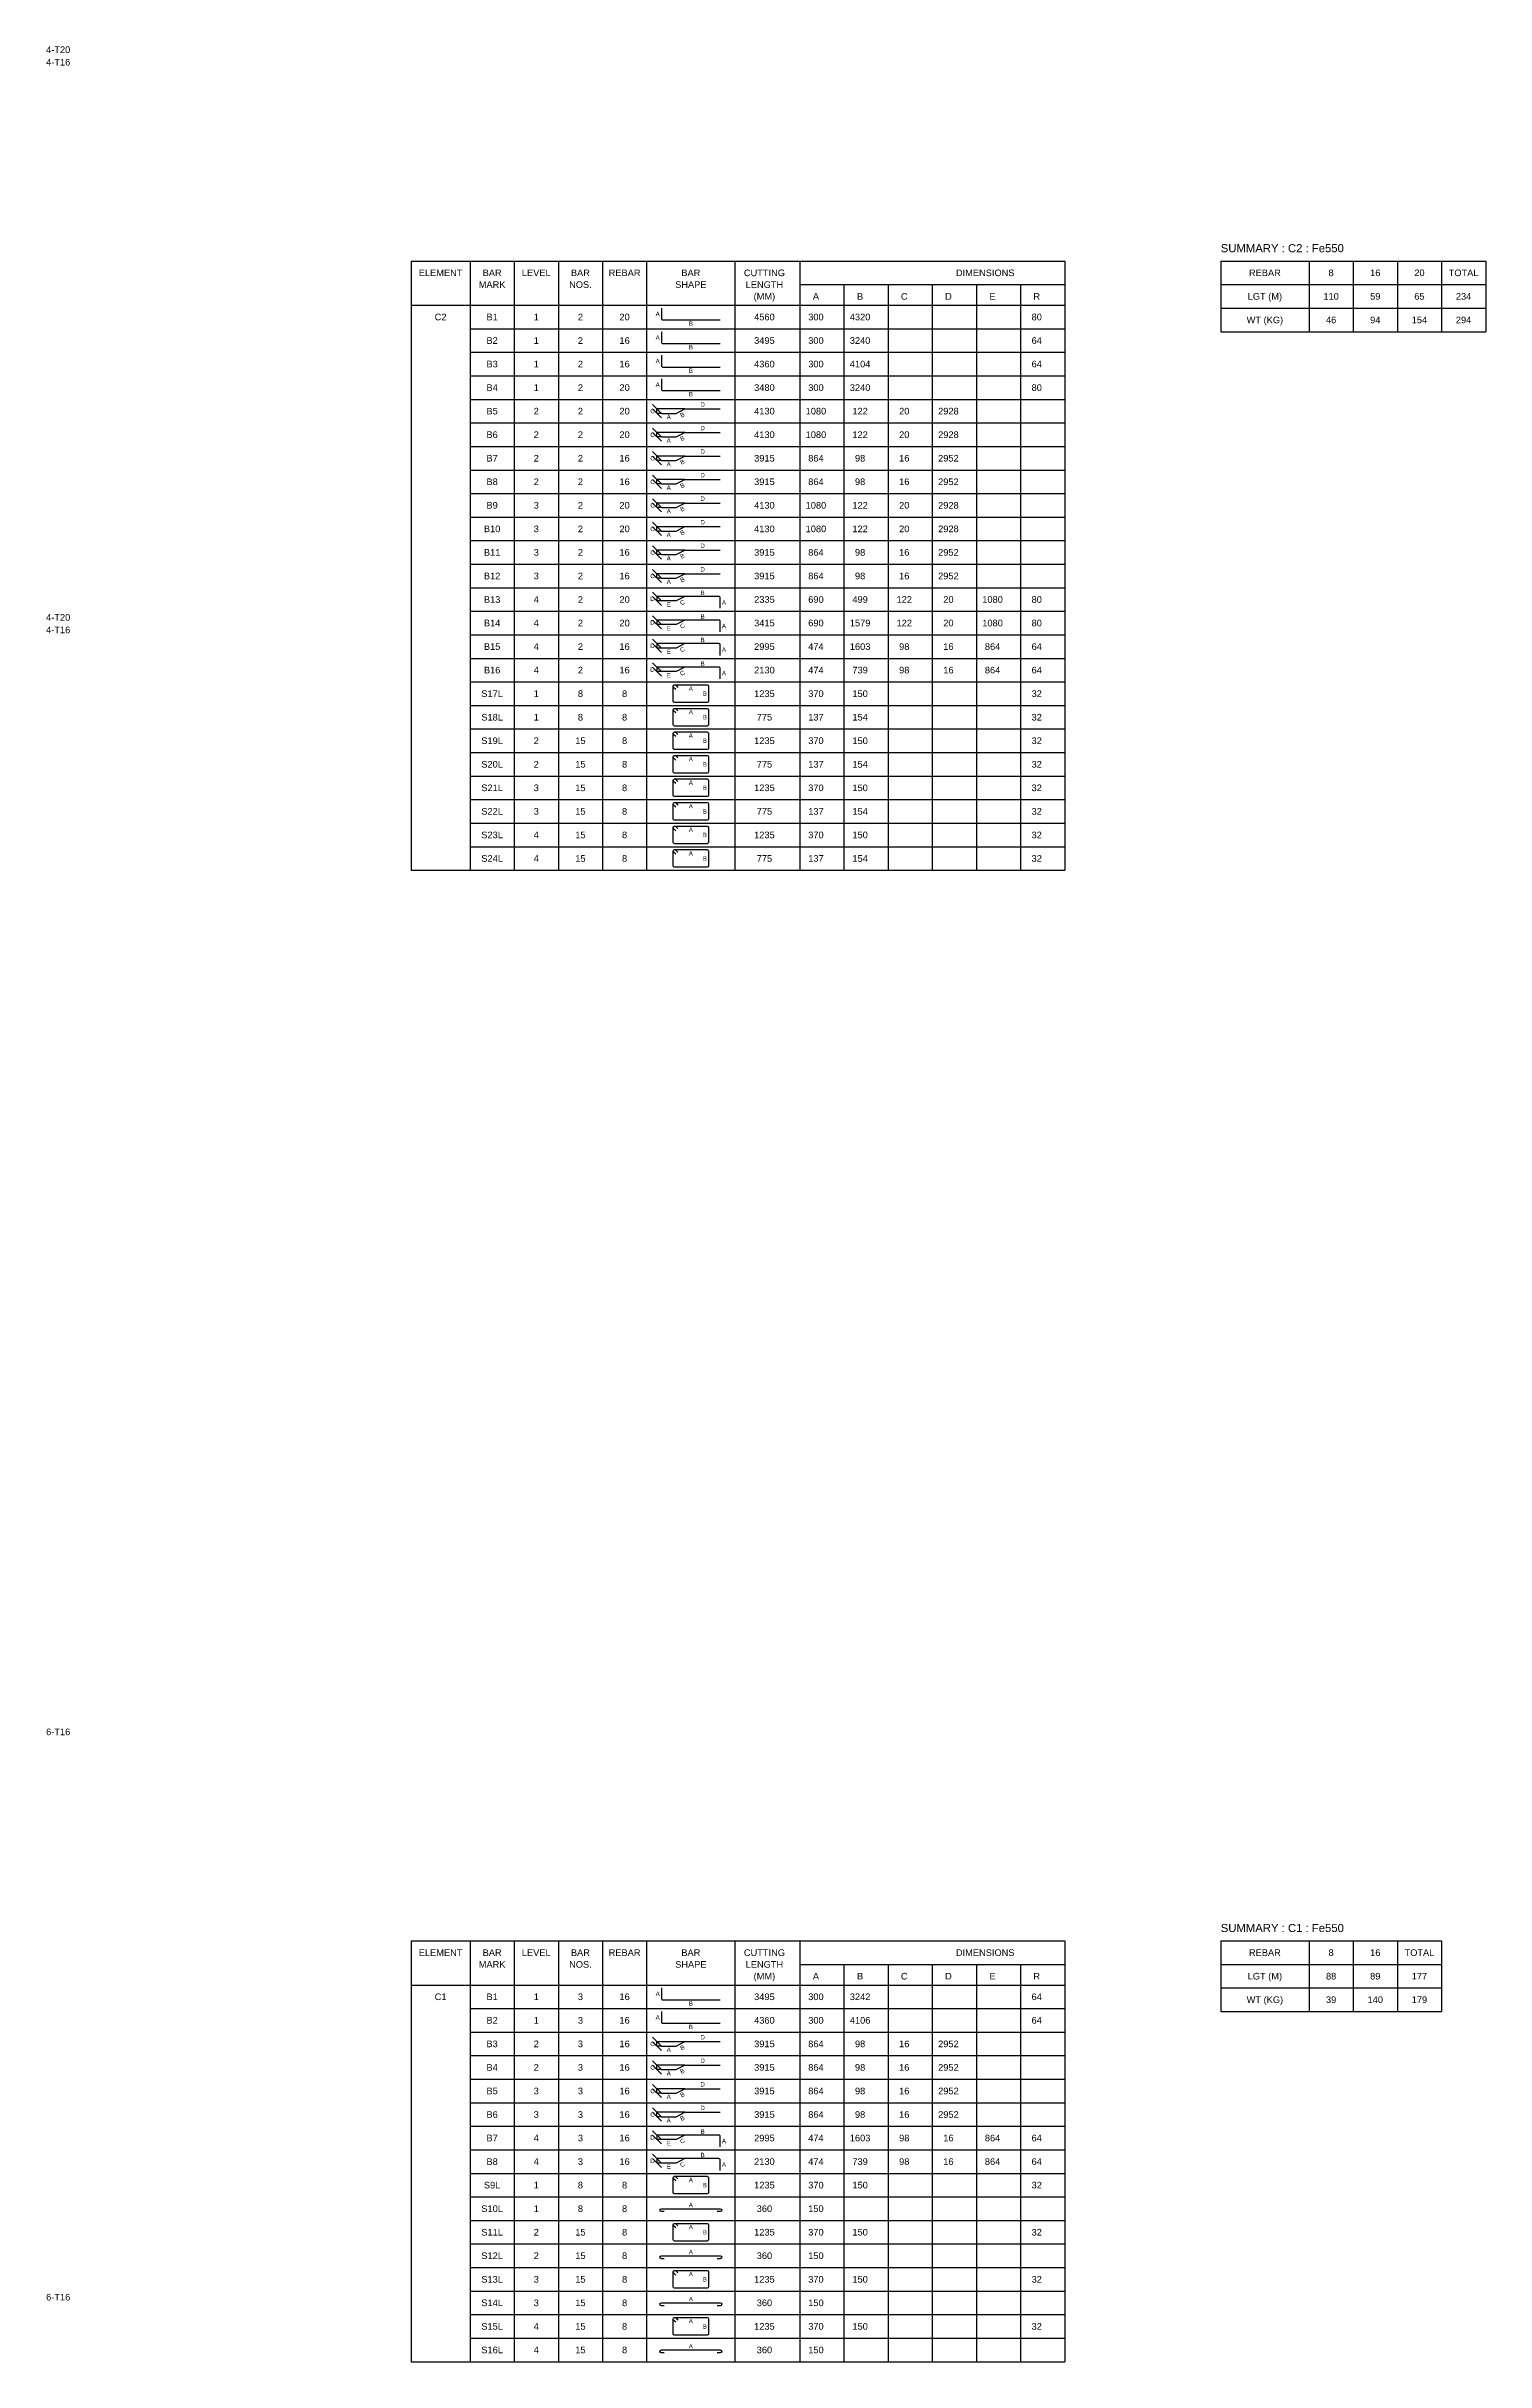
# Model space of a CAD drawing. Header units: inches. Extents: x -816171 to 9366335, y -450961 to 689132.
# Drawn here: x 153781 to 202673, y -88643 to -9963 of the extents above; entities that cross this region are included whole.
import ezdxf
from ezdxf.enums import TextEntityAlignment as Align

# ---------------------------------------------------------------- set-up
doc = ezdxf.new("R2010")
doc.units = ezdxf.units.IN
doc.header["$MEASUREMENT"] = 0
for name, color, linetype in [('Dim', 31, 'Continuous'), ('Reinforcement', 130, 'Continuous'), ('Schedule Border', 60, 'Continuous'), ('Schedule Header', 4, 'Continuous'), ('Text', 31, 'Continuous')]:
    doc.layers.add(name, color=color, linetype=linetype)
doc.styles.add('SC-BBS1', font='SansSerif')
doc.styles.get("Standard").update_dxf_attribs({"font": 'txt.shx'})
doc.dimstyles.new('SCBBSDim', dxfattribs={"dimtxt": 225, "dimasz": 0.18, "dimexe": 0, "dimexo": 0, "dimgap": 0, "dimtad": 1, "dimtoh": 1, "dimdec": 0, "dimzin": 0, "dimdsep": 46, "dimtxsty": 'Standard', "dimtsz": 150, "dimcen": 0.09, "dimclrd": 8, "dimclre": 8, "dimclrt": 3, "dimadec": 0, "dimazin": 0, "dimtfac": 1, "dimtdec": 0, "dimtix": 1, "dimtofl": 0, "dimtmove": 0, "dimatfit": 3, "dimfxl": 1, "dimtolj": 1, "dimtzin": 0, "dimarcsym": 0})

# ---------------------------------------------------------------- blocks, each defined once
blk = doc.blocks.new('*D569')
at = {"layer": 'DEFPOINTS', "color": 0, "transparency": 16777216}
for p in [(174523, -77768), (175473, -77768), (174673, -77918)]:
    blk.add_point(p, dxfattribs=at)
at = {"layer": 'Dim', "color": 8, "lineweight": -2, "transparency": 16777216}
for p, q in [((174673, -77918), (174373, -77618)), ((174673, -78068), (174373, -77768)), ((175473, -77768), (174523, -77768)), ((174523, -77918), (174523, -77768)), ((174673, -77918), (174523, -77918))]:
    blk.add_line(p, q, dxfattribs=at)
blk = doc.blocks.new('*D570')
at = {"layer": 'DEFPOINTS', "color": 0, "transparency": 16777216}
for p in [(174523, -78568), (175473, -78568), (174673, -78718)]:
    blk.add_point(p, dxfattribs=at)
at = {"layer": 'Dim', "color": 8, "lineweight": -2, "transparency": 16777216}
for p, q in [((174673, -78718), (174373, -78418)), ((174673, -78868), (174373, -78568)), ((175473, -78568), (174523, -78568)), ((174523, -78718), (174523, -78568)), ((174673, -78718), (174523, -78718))]:
    blk.add_line(p, q, dxfattribs=at)
blk = doc.blocks.new('*D571')
at = {"layer": 'DEFPOINTS', "color": 0, "transparency": 16777216}
for p in [(174523, -79368), (175473, -79368), (174673, -79518)]:
    blk.add_point(p, dxfattribs=at)
at = {"layer": 'Dim', "color": 8, "lineweight": -2, "transparency": 16777216}
for p, q in [((174673, -79518), (174373, -79218)), ((174673, -79668), (174373, -79368)), ((175473, -79368), (174523, -79368)), ((174523, -79518), (174523, -79368)), ((174673, -79518), (174523, -79518))]:
    blk.add_line(p, q, dxfattribs=at)
blk = doc.blocks.new('*D572')
at = {"layer": 'DEFPOINTS', "color": 0, "transparency": 16777216}
for p in [(174523, -80168), (175473, -80168), (174673, -80318)]:
    blk.add_point(p, dxfattribs=at)
at = {"layer": 'Dim', "color": 8, "lineweight": -2, "transparency": 16777216}
for p, q in [((174673, -80318), (174373, -80018)), ((174673, -80468), (174373, -80168)), ((175473, -80168), (174523, -80168)), ((174523, -80318), (174523, -80168)), ((174673, -80318), (174523, -80318))]:
    blk.add_line(p, q, dxfattribs=at)
blk = doc.blocks.new('*D573')
at = {"layer": 'DEFPOINTS', "color": 0, "transparency": 16777216}
for p in [(175473, -80943), (174523, -81093), (175173, -81093)]:
    blk.add_point(p, dxfattribs=at)
at = {"layer": 'Dim', "color": 8, "lineweight": -2, "transparency": 16777216}
for p, q in [((174673, -81093), (174373, -80793)), ((174673, -81243), (174373, -80943)), ((175473, -80943), (174523, -80943)), ((174523, -80943), (174523, -81093)), ((175173, -81093), (174523, -81093))]:
    blk.add_line(p, q, dxfattribs=at)
blk = doc.blocks.new('*D574')
at = {"layer": 'DEFPOINTS', "color": 0, "transparency": 16777216}
for p in [(175473, -81743), (174523, -81893), (175173, -81893)]:
    blk.add_point(p, dxfattribs=at)
at = {"layer": 'Dim', "color": 8, "lineweight": -2, "transparency": 16777216}
for p, q in [((174673, -81893), (174373, -81593)), ((174673, -82043), (174373, -81743)), ((175473, -81743), (174523, -81743)), ((174523, -81743), (174523, -81893)), ((175173, -81893), (174523, -81893))]:
    blk.add_line(p, q, dxfattribs=at)
blk = doc.blocks.new('*D580')
at = {"layer": 'DEFPOINTS', "color": 0, "transparency": 16777216}
for p in [(174523, -22286), (174673, -22436), (175473, -22286)]:
    blk.add_point(p, dxfattribs=at)
at = {"layer": 'Dim', "color": 8, "lineweight": -2, "transparency": 16777216}
for p, q in [((174673, -22436), (174373, -22136)), ((174673, -22586), (174373, -22286)), ((175473, -22286), (174523, -22286)), ((174523, -22436), (174523, -22286)), ((174673, -22436), (174523, -22436))]:
    blk.add_line(p, q, dxfattribs=at)
blk = doc.blocks.new('*D581')
at = {"layer": 'DEFPOINTS', "color": 0, "transparency": 16777216}
for p in [(174523, -23086), (174673, -23236), (175473, -23086)]:
    blk.add_point(p, dxfattribs=at)
at = {"layer": 'Dim', "color": 8, "lineweight": -2, "transparency": 16777216}
for p, q in [((174673, -23236), (174373, -22936)), ((174673, -23386), (174373, -23086)), ((175473, -23086), (174523, -23086)), ((174523, -23236), (174523, -23086)), ((174673, -23236), (174523, -23236))]:
    blk.add_line(p, q, dxfattribs=at)
blk = doc.blocks.new('*D582')
at = {"layer": 'DEFPOINTS', "color": 0, "transparency": 16777216}
for p in [(174523, -23886), (174673, -24036), (175473, -23886)]:
    blk.add_point(p, dxfattribs=at)
at = {"layer": 'Dim', "color": 8, "lineweight": -2, "transparency": 16777216}
for p, q in [((174673, -24036), (174373, -23736)), ((174673, -24186), (174373, -23886)), ((175473, -23886), (174523, -23886)), ((174523, -24036), (174523, -23886)), ((174673, -24036), (174523, -24036))]:
    blk.add_line(p, q, dxfattribs=at)
blk = doc.blocks.new('*D583')
at = {"layer": 'DEFPOINTS', "color": 0, "transparency": 16777216}
for p in [(174523, -24686), (174673, -24836), (175473, -24686)]:
    blk.add_point(p, dxfattribs=at)
at = {"layer": 'Dim', "color": 8, "lineweight": -2, "transparency": 16777216}
for p, q in [((174673, -24836), (174373, -24536)), ((174673, -24986), (174373, -24686)), ((175473, -24686), (174523, -24686)), ((174523, -24836), (174523, -24686)), ((174673, -24836), (174523, -24836))]:
    blk.add_line(p, q, dxfattribs=at)
blk = doc.blocks.new('*D584')
at = {"layer": 'DEFPOINTS', "color": 0, "transparency": 16777216}
for p in [(174523, -25486), (174673, -25636), (175473, -25486)]:
    blk.add_point(p, dxfattribs=at)
at = {"layer": 'Dim', "color": 8, "lineweight": -2, "transparency": 16777216}
for p, q in [((174673, -25636), (174373, -25336)), ((174673, -25786), (174373, -25486)), ((175473, -25486), (174523, -25486)), ((174523, -25636), (174523, -25486)), ((174673, -25636), (174523, -25636))]:
    blk.add_line(p, q, dxfattribs=at)
blk = doc.blocks.new('*D585')
at = {"layer": 'DEFPOINTS', "color": 0, "transparency": 16777216}
for p in [(174523, -26286), (174673, -26436), (175473, -26286)]:
    blk.add_point(p, dxfattribs=at)
at = {"layer": 'Dim', "color": 8, "lineweight": -2, "transparency": 16777216}
for p, q in [((174673, -26436), (174373, -26136)), ((174673, -26586), (174373, -26286)), ((175473, -26286), (174523, -26286)), ((174523, -26436), (174523, -26286)), ((174673, -26436), (174523, -26436))]:
    blk.add_line(p, q, dxfattribs=at)
blk = doc.blocks.new('*D586')
at = {"layer": 'DEFPOINTS', "color": 0, "transparency": 16777216}
for p in [(174523, -27086), (174673, -27236), (175473, -27086)]:
    blk.add_point(p, dxfattribs=at)
at = {"layer": 'Dim', "color": 8, "lineweight": -2, "transparency": 16777216}
for p, q in [((174673, -27236), (174373, -26936)), ((174673, -27386), (174373, -27086)), ((175473, -27086), (174523, -27086)), ((174523, -27236), (174523, -27086)), ((174673, -27236), (174523, -27236))]:
    blk.add_line(p, q, dxfattribs=at)
blk = doc.blocks.new('*D587')
at = {"layer": 'DEFPOINTS', "color": 0, "transparency": 16777216}
for p in [(174523, -27886), (174673, -28036), (175473, -27886)]:
    blk.add_point(p, dxfattribs=at)
at = {"layer": 'Dim', "color": 8, "lineweight": -2, "transparency": 16777216}
for p, q in [((174673, -28036), (174373, -27736)), ((174673, -28186), (174373, -27886)), ((175473, -27886), (174523, -27886)), ((174523, -28036), (174523, -27886)), ((174673, -28036), (174523, -28036))]:
    blk.add_line(p, q, dxfattribs=at)
blk = doc.blocks.new('*D588')
at = {"layer": 'DEFPOINTS', "color": 0, "transparency": 16777216}
for p in [(174523, -28811), (175173, -28811), (175473, -28661)]:
    blk.add_point(p, dxfattribs=at)
at = {"layer": 'Dim', "color": 8, "lineweight": -2, "transparency": 16777216}
for p, q in [((174673, -28811), (174373, -28511)), ((174673, -28961), (174373, -28661)), ((175473, -28661), (174523, -28661)), ((174523, -28661), (174523, -28811)), ((175173, -28811), (174523, -28811))]:
    blk.add_line(p, q, dxfattribs=at)
blk = doc.blocks.new('*D589')
at = {"layer": 'DEFPOINTS', "color": 0, "transparency": 16777216}
for p in [(174523, -29611), (175173, -29611), (175473, -29461)]:
    blk.add_point(p, dxfattribs=at)
at = {"layer": 'Dim', "color": 8, "lineweight": -2, "transparency": 16777216}
for p, q in [((174673, -29611), (174373, -29311)), ((174673, -29761), (174373, -29461)), ((175473, -29461), (174523, -29461)), ((174523, -29461), (174523, -29611)), ((175173, -29611), (174523, -29611))]:
    blk.add_line(p, q, dxfattribs=at)
blk = doc.blocks.new('*D590')
at = {"layer": 'DEFPOINTS', "color": 0, "transparency": 16777216}
for p in [(174523, -30411), (175173, -30411), (175473, -30261)]:
    blk.add_point(p, dxfattribs=at)
at = {"layer": 'Dim', "color": 8, "lineweight": -2, "transparency": 16777216}
for p, q in [((174673, -30411), (174373, -30111)), ((174673, -30561), (174373, -30261)), ((175473, -30261), (174523, -30261)), ((174523, -30261), (174523, -30411)), ((175173, -30411), (174523, -30411))]:
    blk.add_line(p, q, dxfattribs=at)
blk = doc.blocks.new('*D591')
at = {"layer": 'DEFPOINTS', "color": 0, "transparency": 16777216}
for p in [(174523, -31211), (175173, -31211), (175473, -31061)]:
    blk.add_point(p, dxfattribs=at)
at = {"layer": 'Dim', "color": 8, "lineweight": -2, "transparency": 16777216}
for p, q in [((174673, -31211), (174373, -30911)), ((174673, -31361), (174373, -31061)), ((175473, -31061), (174523, -31061)), ((174523, -31061), (174523, -31211)), ((175173, -31211), (174523, -31211))]:
    blk.add_line(p, q, dxfattribs=at)

msp = doc.modelspace()

# ---------------------------------------------------------------- linework, layer by layer
at = {"layer": 'Reinforcement'}
for points in [[(174673.34546, -18860.5362), (174673.34546, -19210.5362, 0.5), (174723.34546, -19260.5362), (176673.34546, -19260.5362)], [(174673.34546, -19660.5362), (174673.34546, -20010.5362, 0.5), (174723.34546, -20060.5362), (176673.34546, -20060.5362)], [(174673.34546, -20460.5362), (174673.34546, -20810.5362, 0.5), (174723.34546, -20860.5362), (176673.34546, -20860.5362)], [(174673.34546, -21260.5362), (174673.34546, -21610.5362, 0.5), (174723.34546, -21660.5362), (176673.34546, -21660.5362)], [(176673.34546, -29060.5362), (176673.34546, -28710.5362, 0.5), (176623.34546, -28660.5362), (175473.34546, -28660.5362), (175173.34546, -28810.5362), (174673.34546, -28810.5362)], [(176673.34546, -29860.5362), (176673.34546, -29510.5362, 0.5), (176623.34546, -29460.5362), (175473.34546, -29460.5362), (175173.34546, -29610.5362), (174673.34546, -29610.5362)], [(176673.34546, -30660.5362), (176673.34546, -30310.5362, 0.5), (176623.34546, -30260.5362), (175473.34546, -30260.5362), (175173.34546, -30410.5362), (174673.34546, -30410.5362)], [(176673.34546, -31460.5362), (176673.34546, -31110.5362, 0.5), (176623.34546, -31060.5362), (175473.34546, -31060.5362), (175173.34546, -31210.5362), (174673.34546, -31210.5362)], [(175158.70138, -31816.60202), (175087.99031, -31745.89173, -0.1989123674), (175073.34546, -31710.5362, -0.4142046237), (175123.34546, -31660.5362, -0.1989044359), (175158.7006, -31675.18066), (175229.41167, -31745.89095)], [(175158.70138, -32616.60202), (175087.99031, -32545.89173, -0.1989123674), (175073.34546, -32510.5362, -0.4142046237), (175123.34546, -32460.5362, -0.1989044359), (175158.7006, -32475.18066), (175229.41167, -32545.89095)], [(175158.70138, -33416.60202), (175087.99031, -33345.89173, -0.1989123674), (175073.34546, -33310.5362, -0.4142046237), (175123.34546, -33260.5362, -0.1989044359), (175158.7006, -33275.18066), (175229.41167, -33345.89095)], [(175158.70138, -34216.60202), (175087.99031, -34145.89173, -0.1989123674), (175073.34546, -34110.5362, -0.4142046237), (175123.34546, -34060.5362, -0.1989044359), (175158.7006, -34075.18066), (175229.41167, -34145.89095)], [(175158.70138, -35016.60202), (175087.99031, -34945.89173, -0.1989123674), (175073.34546, -34910.5362, -0.4142046237), (175123.34546, -34860.5362, -0.1989044359), (175158.7006, -34875.18066), (175229.41167, -34945.89095)], [(175158.70138, -35816.60202), (175087.99031, -35745.89173, -0.1989123674), (175073.34546, -35710.5362, -0.4142046237), (175123.34546, -35660.5362, -0.1989044359), (175158.7006, -35675.18066), (175229.41167, -35745.89095)], [(175158.70138, -36616.60202), (175087.99031, -36545.89173, -0.1989123674), (175073.34546, -36510.5362, -0.4142046237), (175123.34546, -36460.5362, -0.1989044359), (175158.7006, -36475.18066), (175229.41167, -36545.89095)], [(175158.70138, -37416.60202), (175087.99031, -37345.89173, -0.1989123674), (175073.34546, -37310.5362, -0.4142046237), (175123.34546, -37260.5362, -0.1989044359), (175158.7006, -37275.18066), (175229.41167, -37345.89095)], [(174673.34546, -75942.5362), (174673.34546, -76292.5362, 0.5), (174723.34546, -76342.5362), (176673.34546, -76342.5362)], [(174673.34546, -76742.5362), (174673.34546, -77092.5362, 0.5), (174723.34546, -77142.5362), (176673.34546, -77142.5362)], [(176673.34546, -81342.5362), (176673.34546, -80992.5362, 0.5), (176623.34546, -80942.5362), (175473.34546, -80942.5362), (175173.34546, -81092.5362), (174673.34546, -81092.5362)], [(176673.34546, -82142.5362), (176673.34546, -81792.5362, 0.5), (176623.34546, -81742.5362), (175473.34546, -81742.5362), (175173.34546, -81892.5362), (174673.34546, -81892.5362)], [(175158.70138, -82498.60202), (175087.99031, -82427.89173, -0.1989123674), (175073.34546, -82392.5362, -0.4142046237), (175123.34546, -82342.5362, -0.1989044359), (175158.7006, -82357.18066), (175229.41167, -82427.89095)], [(174773.34546, -83542.5362), (174673.34546, -83542.5362, -1), (174673.34546, -83442.5362), (176673.34546, -83442.5362, -1), (176673.34546, -83542.5362), (176573.34546, -83542.5362)], [(175158.70138, -84098.60202), (175087.99031, -84027.89173, -0.1989123674), (175073.34546, -83992.5362, -0.4142046237), (175123.34546, -83942.5362, -0.1989044359), (175158.7006, -83957.18066), (175229.41167, -84027.89095)], [(174773.34546, -85142.5362), (174673.34546, -85142.5362, -1), (174673.34546, -85042.5362), (176673.34546, -85042.5362, -1), (176673.34546, -85142.5362), (176573.34546, -85142.5362)], [(175158.70138, -85698.60202), (175087.99031, -85627.89173, -0.1989123674), (175073.34546, -85592.5362, -0.4142046237), (175123.34546, -85542.5362, -0.1989044359), (175158.7006, -85557.18066), (175229.41167, -85627.89095)], [(174773.34546, -86742.5362), (174673.34546, -86742.5362, -1), (174673.34546, -86642.5362), (176673.34546, -86642.5362, -1), (176673.34546, -86742.5362), (176573.34546, -86742.5362)], [(175158.70138, -87298.60202), (175087.99031, -87227.89173, -0.1989123674), (175073.34546, -87192.5362, -0.4142046237), (175123.34546, -87142.5362, -0.1989044359), (175158.7006, -87157.18066), (175229.41167, -87227.89095)], [(174773.34546, -88342.5362), (174673.34546, -88342.5362, -1), (174673.34546, -88242.5362), (176673.34546, -88242.5362, -1), (176673.34546, -88342.5362), (176573.34546, -88342.5362)]]:
    msp.add_lwpolyline(points, format="xyb", dxfattribs=at)
for points in [[(174673.34546, -22435.5362), (175173.34546, -22435.5362), (175473.34546, -22285.5362), (176673.34546, -22285.5362)], [(174673.34546, -23235.5362), (175173.34546, -23235.5362), (175473.34546, -23085.5362), (176673.34546, -23085.5362)], [(174673.34546, -24035.5362), (175173.34546, -24035.5362), (175473.34546, -23885.5362), (176673.34546, -23885.5362)], [(174673.34546, -24835.5362), (175173.34546, -24835.5362), (175473.34546, -24685.5362), (176673.34546, -24685.5362)], [(174673.34546, -25635.5362), (175173.34546, -25635.5362), (175473.34546, -25485.5362), (176673.34546, -25485.5362)], [(174673.34546, -26435.5362), (175173.34546, -26435.5362), (175473.34546, -26285.5362), (176673.34546, -26285.5362)], [(174673.34546, -27235.5362), (175173.34546, -27235.5362), (175473.34546, -27085.5362), (176673.34546, -27085.5362)], [(174673.34546, -28035.5362), (175173.34546, -28035.5362), (175473.34546, -27885.5362), (176673.34546, -27885.5362)], [(174673.34546, -77917.5362), (175173.34546, -77917.5362), (175473.34546, -77767.5362), (176673.34546, -77767.5362)], [(174673.34546, -78717.5362), (175173.34546, -78717.5362), (175473.34546, -78567.5362), (176673.34546, -78567.5362)], [(174673.34546, -79517.5362), (175173.34546, -79517.5362), (175473.34546, -79367.5362), (176673.34546, -79367.5362)], [(174673.34546, -80317.5362), (175173.34546, -80317.5362), (175473.34546, -80167.5362), (176673.34546, -80167.5362)]]:
    msp.add_lwpolyline(points, dxfattribs=at)
for points in [[(175073.34546, -31710.5362, -0.4142046237), (175123.34546, -31660.5362), (176223.34546, -31660.5362, -0.4142046237), (176273.34546, -31710.5362), (176273.34546, -32210.5362, -0.4142046237), (176223.34546, -32260.5362), (175123.34546, -32260.5362, -0.4142046237), (175073.34546, -32210.5362)], [(175073.34546, -32510.5362, -0.4142046237), (175123.34546, -32460.5362), (176223.34546, -32460.5362, -0.4142046237), (176273.34546, -32510.5362), (176273.34546, -33010.5362, -0.4142046237), (176223.34546, -33060.5362), (175123.34546, -33060.5362, -0.4142046237), (175073.34546, -33010.5362)], [(175073.34546, -33310.5362, -0.4142046237), (175123.34546, -33260.5362), (176223.34546, -33260.5362, -0.4142046237), (176273.34546, -33310.5362), (176273.34546, -33810.5362, -0.4142046237), (176223.34546, -33860.5362), (175123.34546, -33860.5362, -0.4142046237), (175073.34546, -33810.5362)], [(175073.34546, -34110.5362, -0.4142046237), (175123.34546, -34060.5362), (176223.34546, -34060.5362, -0.4142046237), (176273.34546, -34110.5362), (176273.34546, -34610.5362, -0.4142046237), (176223.34546, -34660.5362), (175123.34546, -34660.5362, -0.4142046237), (175073.34546, -34610.5362)], [(175073.34546, -34910.5362, -0.4142046237), (175123.34546, -34860.5362), (176223.34546, -34860.5362, -0.4142046237), (176273.34546, -34910.5362), (176273.34546, -35410.5362, -0.4142046237), (176223.34546, -35460.5362), (175123.34546, -35460.5362, -0.4142046237), (175073.34546, -35410.5362)], [(175073.34546, -35710.5362, -0.4142046237), (175123.34546, -35660.5362), (176223.34546, -35660.5362, -0.4142046237), (176273.34546, -35710.5362), (176273.34546, -36210.5362, -0.4142046237), (176223.34546, -36260.5362), (175123.34546, -36260.5362, -0.4142046237), (175073.34546, -36210.5362)], [(175073.34546, -36510.5362, -0.4142046237), (175123.34546, -36460.5362), (176223.34546, -36460.5362, -0.4142046237), (176273.34546, -36510.5362), (176273.34546, -37010.5362, -0.4142046237), (176223.34546, -37060.5362), (175123.34546, -37060.5362, -0.4142046237), (175073.34546, -37010.5362)], [(175073.34546, -37310.5362, -0.4142046237), (175123.34546, -37260.5362), (176223.34546, -37260.5362, -0.4142046237), (176273.34546, -37310.5362), (176273.34546, -37810.5362, -0.4142046237), (176223.34546, -37860.5362), (175123.34546, -37860.5362, -0.4142046237), (175073.34546, -37810.5362)], [(175073.34546, -82392.5362, -0.4142046237), (175123.34546, -82342.5362), (176223.34546, -82342.5362, -0.4142046237), (176273.34546, -82392.5362), (176273.34546, -82892.5362, -0.4142046237), (176223.34546, -82942.5362), (175123.34546, -82942.5362, -0.4142046237), (175073.34546, -82892.5362)], [(175073.34546, -83992.5362, -0.4142046237), (175123.34546, -83942.5362), (176223.34546, -83942.5362, -0.4142046237), (176273.34546, -83992.5362), (176273.34546, -84492.5362, -0.4142046237), (176223.34546, -84542.5362), (175123.34546, -84542.5362, -0.4142046237), (175073.34546, -84492.5362)], [(175073.34546, -85592.5362, -0.4142046237), (175123.34546, -85542.5362), (176223.34546, -85542.5362, -0.4142046237), (176273.34546, -85592.5362), (176273.34546, -86092.5362, -0.4142046237), (176223.34546, -86142.5362), (175123.34546, -86142.5362, -0.4142046237), (175073.34546, -86092.5362)], [(175073.34546, -87192.5362, -0.4142046237), (175123.34546, -87142.5362), (176223.34546, -87142.5362, -0.4142046237), (176273.34546, -87192.5362), (176273.34546, -87692.5362, -0.4142046237), (176223.34546, -87742.5362), (175123.34546, -87742.5362, -0.4142046237), (175073.34546, -87692.5362)]]:
    msp.add_lwpolyline(points, format="xyb", close=True, dxfattribs=at)
at = {"layer": 'Schedule Border'}
for p, q in [((166173.34546, -17260.5362), (188373.34546, -17260.5362)), ((166173.34546, -17260.5362), (166173.34546, -37960.5362)), ((168173.34546, -17260.5362), (168173.34546, -37960.5362)), ((169673.34546, -17260.5362), (169673.34546, -37960.5362)), ((171173.34546, -17260.5362), (171173.34546, -37960.5362)), ((172673.34546, -17260.5362), (172673.34546, -37960.5362)), ((174173.34546, -17260.5362), (174173.34546, -37960.5362)), ((177173.34546, -17260.5362), (177173.34546, -37960.5362)), ((179373.34546, -17260.5362), (179373.34546, -37960.5362)), ((188373.34546, -17260.5362), (188373.34546, -37960.5362)), ((193673.34546, -17260.5362), (202673.34546, -17260.5362)), ((193673.34546, -17260.5362), (193673.34546, -19660.5362)), ((196673.34546, -17260.5362), (196673.34546, -19660.5362)), ((198173.34546, -17260.5362), (198173.34546, -19660.5362)), ((199673.34546, -17260.5362), (199673.34546, -19660.5362)), ((201173.34546, -17260.5362), (201173.34546, -19660.5362)), ((202673.34546, -17260.5362), (202673.34546, -19660.5362)), ((179373.34546, -18060.5362), (188373.34546, -18060.5362)), ((180873.34546, -18060.5362), (180873.34546, -37960.5362)), ((182373.34546, -18060.5362), (182373.34546, -37960.5362)), ((183873.34546, -18060.5362), (183873.34546, -37960.5362)), ((185373.34546, -18060.5362), (185373.34546, -37960.5362)), ((186873.34546, -18060.5362), (186873.34546, -37960.5362)), ((193673.34546, -18060.5362), (202673.34546, -18060.5362)), ((166173.34546, -18760.5362), (188373.34546, -18760.5362)), ((193673.34546, -18860.5362), (202673.34546, -18860.5362)), ((168173.34546, -19560.5362), (188373.34546, -19560.5362)), ((193673.34546, -19660.5362), (202673.34546, -19660.5362)), ((168173.34546, -20360.5362), (188373.34546, -20360.5362)), ((168173.34546, -21160.5362), (188373.34546, -21160.5362)), ((168173.34546, -21960.5362), (188373.34546, -21960.5362)), ((168173.34546, -22760.5362), (188373.34546, -22760.5362)), ((168173.34546, -23560.5362), (188373.34546, -23560.5362)), ((168173.34546, -24360.5362), (188373.34546, -24360.5362)), ((168173.34546, -25160.5362), (188373.34546, -25160.5362)), ((168173.34546, -25960.5362), (188373.34546, -25960.5362)), ((168173.34546, -26760.5362), (188373.34546, -26760.5362)), ((168173.34546, -27560.5362), (188373.34546, -27560.5362)), ((168173.34546, -28360.5362), (188373.34546, -28360.5362)), ((168173.34546, -29160.5362), (188373.34546, -29160.5362)), ((168173.34546, -29960.5362), (188373.34546, -29960.5362)), ((168173.34546, -30760.5362), (188373.34546, -30760.5362)), ((168173.34546, -31560.5362), (188373.34546, -31560.5362)), ((168173.34546, -32360.5362), (188373.34546, -32360.5362)), ((168173.34546, -33160.5362), (188373.34546, -33160.5362)), ((168173.34546, -33960.5362), (188373.34546, -33960.5362)), ((168173.34546, -34760.5362), (188373.34546, -34760.5362)), ((168173.34546, -35560.5362), (188373.34546, -35560.5362)), ((168173.34546, -36360.5362), (188373.34546, -36360.5362)), ((168173.34546, -37160.5362), (188373.34546, -37160.5362)), ((166173.34546, -37960.5362), (188373.34546, -37960.5362)), ((168173.34546, -37960.5362), (188373.34546, -37960.5362)), ((166173.34546, -74342.5362), (188373.34546, -74342.5362)), ((166173.34546, -74342.5362), (166173.34546, -88642.5362)), ((168173.34546, -74342.5362), (168173.34546, -88642.5362)), ((169673.34546, -74342.5362), (169673.34546, -88642.5362)), ((171173.34546, -74342.5362), (171173.34546, -88642.5362)), ((172673.34546, -74342.5362), (172673.34546, -88642.5362)), ((174173.34546, -74342.5362), (174173.34546, -88642.5362)), ((177173.34546, -74342.5362), (177173.34546, -88642.5362)), ((179373.34546, -74342.5362), (179373.34546, -88642.5362)), ((188373.34546, -74342.5362), (188373.34546, -88642.5362)), ((193673.34546, -74342.5362), (201173.34546, -74342.5362)), ((193673.34546, -74342.5362), (193673.34546, -76742.5362)), ((196673.34546, -74342.5362), (196673.34546, -76742.5362)), ((198173.34546, -74342.5362), (198173.34546, -76742.5362)), ((199673.34546, -74342.5362), (199673.34546, -76742.5362)), ((201173.34546, -74342.5362), (201173.34546, -76742.5362)), ((179373.34546, -75142.5362), (188373.34546, -75142.5362)), ((180873.34546, -75142.5362), (180873.34546, -88642.5362)), ((182373.34546, -75142.5362), (182373.34546, -88642.5362)), ((183873.34546, -75142.5362), (183873.34546, -88642.5362)), ((185373.34546, -75142.5362), (185373.34546, -88642.5362)), ((186873.34546, -75142.5362), (186873.34546, -88642.5362)), ((193673.34546, -75142.5362), (201173.34546, -75142.5362)), ((166173.34546, -75842.5362), (188373.34546, -75842.5362)), ((193673.34546, -75942.5362), (201173.34546, -75942.5362)), ((168173.34546, -76642.5362), (188373.34546, -76642.5362)), ((193673.34546, -76742.5362), (201173.34546, -76742.5362)), ((168173.34546, -77442.5362), (188373.34546, -77442.5362)), ((168173.34546, -78242.5362), (188373.34546, -78242.5362)), ((168173.34546, -79042.5362), (188373.34546, -79042.5362)), ((168173.34546, -79842.5362), (188373.34546, -79842.5362)), ((168173.34546, -80642.5362), (188373.34546, -80642.5362)), ((168173.34546, -81442.5362), (188373.34546, -81442.5362)), ((168173.34546, -82242.5362), (188373.34546, -82242.5362)), ((168173.34546, -83042.5362), (188373.34546, -83042.5362)), ((168173.34546, -83842.5362), (188373.34546, -83842.5362)), ((168173.34546, -84642.5362), (188373.34546, -84642.5362)), ((168173.34546, -85442.5362), (188373.34546, -85442.5362)), ((168173.34546, -86242.5362), (188373.34546, -86242.5362)), ((168173.34546, -87042.5362), (188373.34546, -87042.5362)), ((168173.34546, -87842.5362), (188373.34546, -87842.5362)), ((166173.34546, -88642.5362), (188373.34546, -88642.5362)), ((168173.34546, -88642.5362), (188373.34546, -88642.5362))]:
    msp.add_line(p, q, dxfattribs=at)

# ---------------------------------------------------------------- texts
at = {"layer": 'Dim', "style": 'SC-BBS1'}
for s, p in [('A', (174548.34546, -19060.5362)), ('B', (175673.34546, -19385.5362)), ('A', (174548.34546, -19860.5362)), ('B', (175673.34546, -20185.5362)), ('A', (174548.34546, -20660.5362)), ('B', (175673.34546, -20985.5362)), ('A', (174548.34546, -21460.5362)), ('B', (175673.34546, -21785.5362)), ('C', (174373.34546, -22360.5362)), ('A', (174923.34546, -22560.5362)), ('D', (176073.34546, -22135.5362)), ('C', (174373.34546, -23160.5362)), ('A', (174923.34546, -23360.5362)), ('D', (176073.34546, -22935.5362)), ('C', (174373.34546, -23960.5362)), ('A', (174923.34546, -24160.5362)), ('D', (176073.34546, -23735.5362)), ('C', (174373.34546, -24760.5362)), ('A', (174923.34546, -24960.5362)), ('D', (176073.34546, -24535.5362)), ('C', (174373.34546, -25560.5362)), ('A', (174923.34546, -25760.5362)), ('D', (176073.34546, -25335.5362)), ('C', (174373.34546, -26360.5362)), ('A', (174923.34546, -26560.5362)), ('D', (176073.34546, -26135.5362)), ('C', (174373.34546, -27160.5362)), ('A', (174923.34546, -27360.5362)), ('D', (176073.34546, -26935.5362)), ('C', (174373.34546, -27960.5362)), ('A', (174923.34546, -28160.5362)), ('D', (176073.34546, -27735.5362)), ('D', (174373.34546, -28735.5362)), ('E', (174923.34546, -28935.5362)), ('B', (176073.34546, -28535.5362)), ('A', (176798.34546, -28860.5362)), ('D', (174373.34546, -29535.5362)), ('E', (174923.34546, -29735.5362)), ('B', (176073.34546, -29335.5362)), ('A', (176798.34546, -29660.5362)), ('D', (174373.34546, -30335.5362)), ('E', (174923.34546, -30535.5362)), ('B', (176073.34546, -30135.5362)), ('A', (176798.34546, -30460.5362)), ('D', (174373.34546, -31135.5362)), ('E', (174923.34546, -31335.5362)), ('B', (176073.34546, -30935.5362)), ('A', (176798.34546, -31260.5362)), ('A', (175673.34546, -31785.5362)), ('B', (176148.34546, -31960.5362)), ('A', (175673.34546, -32585.5362)), ('B', (176148.34546, -32760.5362)), ('A', (175673.34546, -33385.5362)), ('B', (176148.34546, -33560.5362)), ('A', (175673.34546, -34185.5362)), ('B', (176148.34546, -34360.5362)), ('A', (175673.34546, -34985.5362)), ('B', (176148.34546, -35160.5362)), ('A', (175673.34546, -35785.5362)), ('B', (176148.34546, -35960.5362)), ('A', (175673.34546, -36585.5362)), ('B', (176148.34546, -36760.5362)), ('A', (175673.34546, -37385.5362)), ('B', (176148.34546, -37560.5362)), ('A', (174548.34546, -76142.5362)), ('A', (174548.34546, -76942.5362)), ('B', (175673.34546, -76467.5362)), ('C', (174373.34546, -77842.5362)), ('B', (175673.34546, -77267.5362)), ('D', (176073.34546, -77617.5362)), ('C', (174373.34546, -78642.5362)), ('A', (174923.34546, -78042.5362)), ('D', (176073.34546, -78417.5362)), ('C', (174373.34546, -79442.5362)), ('A', (174923.34546, -78842.5362)), ('D', (176073.34546, -79217.5362)), ('C', (174373.34546, -80242.5362)), ('A', (174923.34546, -79642.5362)), ('D', (176073.34546, -80017.5362)), ('D', (174373.34546, -81017.5362)), ('A', (174923.34546, -80442.5362)), ('B', (176073.34546, -80817.5362)), ('D', (174373.34546, -81817.5362)), ('E', (174923.34546, -81217.5362)), ('B', (176073.34546, -81617.5362)), ('A', (176798.34546, -81142.5362)), ('E', (174923.34546, -82017.5362)), ('A', (175673.34546, -82467.5362)), ('B', (176148.34546, -82642.5362)), ('A', (176798.34546, -81942.5362)), ('A', (175673.34546, -83317.5362)), ('A', (175673.34546, -84067.5362)), ('B', (176148.34546, -84242.5362)), ('A', (175673.34546, -84917.5362)), ('A', (175673.34546, -85667.5362)), ('A', (175673.34546, -86517.5362)), ('B', (176148.34546, -85842.5362)), ('A', (175673.34546, -87267.5362)), ('A', (175673.34546, -88117.5362)), ('B', (176148.34546, -87442.5362))]:
    msp.add_text(s, height=150, dxfattribs=at).set_placement(p, align=Align.MIDDLE_CENTER)
for s, p in [('B', (175385.84546, -22485.5362)), ('B', (175385.84546, -23285.5362)), ('B', (175385.84546, -24085.5362)), ('B', (175385.84546, -24885.5362)), ('B', (175385.84546, -25685.5362)), ('B', (175385.84546, -26485.5362)), ('B', (175385.84546, -27285.5362)), ('B', (175385.84546, -28085.5362)), ('C', (175385.84546, -28860.5362)), ('C', (175385.84546, -29660.5362)), ('C', (175385.84546, -30460.5362)), ('C', (175385.84546, -31260.5362)), ('B', (175385.84546, -77967.5362)), ('B', (175385.84546, -78767.5362)), ('B', (175385.84546, -79567.5362)), ('B', (175385.84546, -80367.5362)), ('C', (175385.84546, -81142.5362)), ('C', (175385.84546, -81942.5362))]:
    msp.add_text(s, height=150, rotation=26.5650511771, dxfattribs=at).set_placement(p, align=Align.MIDDLE_CENTER)
at = {"layer": 'Schedule Header', "style": 'SC-BBS1'}
for s, p in [('SUMMARY : C2 : Fe550', (193673.34546, -16960.5362)), ('SUMMARY : C1 : Fe550', (193673.34546, -74042.5362))]:
    msp.add_text(s, height=275, dxfattribs=at).set_placement(p)
for s, p in [('ELEMENT', (167173.34546, -17660.5362)), ('MARK', (168923.34546, -18060.5362)), ('BAR', (168923.34546, -17660.5362)), ('LEVEL', (170423.34546, -17660.5362)), ('NOS.', (171923.34546, -18060.5362)), ('BAR', (171923.34546, -17660.5362)), ('REBAR', (173423.34546, -17660.5362)), ('SHAPE', (175673.34546, -18060.5362)), ('BAR', (175673.34546, -17660.5362)), ('CUTTING', (178173.34546, -17660.5362)), ('LENGTH', (178173.34546, -18060.5362)), ('DIMENSIONS', (185673.34546, -17660.5362)), ('REBAR', (195173.34546, -17660.5362)), ('8', (197423.34546, -17660.5362)), ('16', (198923.34546, -17660.5362)), ('20', (200423.34546, -17660.5362)), ('TOTAL', (201923.34546, -17660.5362)), ('(MM)', (178173.34546, -18460.5362)), ('A', (179923.34546, -18460.5362)), ('B', (181423.34546, -18460.5362)), ('C', (182923.34546, -18460.5362)), ('D', (184423.34546, -18460.5362)), ('E', (185923.34546, -18460.5362)), ('R', (187423.34546, -18460.5362)), ('LGT (M)', (195173.34546, -18460.5362)), ('WT (KG)', (195173.34546, -19260.5362)), ('ELEMENT', (167173.34546, -74742.5362)), ('BAR', (168923.34546, -74742.5362)), ('LEVEL', (170423.34546, -74742.5362)), ('BAR', (171923.34546, -74742.5362)), ('REBAR', (173423.34546, -74742.5362)), ('BAR', (175673.34546, -74742.5362)), ('CUTTING', (178173.34546, -74742.5362)), ('DIMENSIONS', (185673.34546, -74742.5362)), ('REBAR', (195173.34546, -74742.5362)), ('8', (197423.34546, -74742.5362)), ('16', (198923.34546, -74742.5362)), ('TOTAL', (200423.34546, -74742.5362)), ('MARK', (168923.34546, -75142.5362)), ('NOS.', (171923.34546, -75142.5362)), ('SHAPE', (175673.34546, -75142.5362)), ('LENGTH', (178173.34546, -75142.5362)), ('(MM)', (178173.34546, -75542.5362)), ('A', (179923.34546, -75542.5362)), ('B', (181423.34546, -75542.5362)), ('C', (182923.34546, -75542.5362)), ('D', (184423.34546, -75542.5362)), ('E', (185923.34546, -75542.5362)), ('R', (187423.34546, -75542.5362)), ('LGT (M)', (195173.34546, -75542.5362)), ('WT (KG)', (195173.34546, -76342.5362))]:
    msp.add_text(s, height=225, dxfattribs=at).set_placement(p, align=Align.MIDDLE_CENTER)
at = {"layer": 'Text', "style": 'SC-BBS1'}
for s, p in [('4-T20', (153773.34546, -10078.5362)), ('4-T16', (153773.34546, -10503.5362)), ('4-T20', (153773.34546, -29368.5362)), ('4-T16', (153773.34546, -29793.5362)), ('6-T16', (153773.34546, -67240.5362)), ('6-T16', (153773.34546, -86450.5362))]:
    msp.add_text(s, height=225, dxfattribs=at).set_placement(p, align=Align.MIDDLE_LEFT)
for s, p in [('110', (197423.34546, -18460.5362)), ('59', (198923.34546, -18460.5362)), ('65', (200423.34546, -18460.5362)), ('234', (201923.34546, -18460.5362)), ('C2', (167173.34546, -19160.5362)), ('B1', (168923.34546, -19160.5362)), ('1', (170423.34546, -19160.5362)), ('2', (171923.34546, -19160.5362)), ('20', (173423.34546, -19160.5362)), ('4560', (178173.34546, -19160.5362)), ('300', (179923.34546, -19160.5362)), ('4320', (181423.34546, -19160.5362)), ('80', (187423.34546, -19160.5362)), ('46', (197423.34546, -19260.5362)), ('94', (198923.34546, -19260.5362)), ('154', (200423.34546, -19260.5362)), ('294', (201923.34546, -19260.5362)), ('B2', (168923.34546, -19960.5362)), ('1', (170423.34546, -19960.5362)), ('2', (171923.34546, -19960.5362)), ('16', (173423.34546, -19960.5362)), ('3495', (178173.34546, -19960.5362)), ('300', (179923.34546, -19960.5362)), ('3240', (181423.34546, -19960.5362)), ('64', (187423.34546, -19960.5362)), ('B3', (168923.34546, -20760.5362)), ('1', (170423.34546, -20760.5362)), ('2', (171923.34546, -20760.5362)), ('16', (173423.34546, -20760.5362)), ('4360', (178173.34546, -20760.5362)), ('300', (179923.34546, -20760.5362)), ('4104', (181423.34546, -20760.5362)), ('64', (187423.34546, -20760.5362)), ('B4', (168923.34546, -21560.5362)), ('1', (170423.34546, -21560.5362)), ('2', (171923.34546, -21560.5362)), ('20', (173423.34546, -21560.5362)), ('3480', (178173.34546, -21560.5362)), ('300', (179923.34546, -21560.5362)), ('3240', (181423.34546, -21560.5362)), ('80', (187423.34546, -21560.5362)), ('B5', (168923.34546, -22360.5362)), ('2', (170423.34546, -22360.5362)), ('2', (171923.34546, -22360.5362)), ('20', (173423.34546, -22360.5362)), ('4130', (178173.34546, -22360.5362)), ('1080', (179923.34546, -22360.5362)), ('122', (181423.34546, -22360.5362)), ('20', (182923.34546, -22360.5362)), ('2928', (184423.34546, -22360.5362)), ('B6', (168923.34546, -23160.5362)), ('2', (170423.34546, -23160.5362)), ('2', (171923.34546, -23160.5362)), ('20', (173423.34546, -23160.5362)), ('4130', (178173.34546, -23160.5362)), ('1080', (179923.34546, -23160.5362)), ('122', (181423.34546, -23160.5362)), ('20', (182923.34546, -23160.5362)), ('2928', (184423.34546, -23160.5362)), ('B7', (168923.34546, -23960.5362)), ('2', (170423.34546, -23960.5362)), ('2', (171923.34546, -23960.5362)), ('16', (173423.34546, -23960.5362)), ('3915', (178173.34546, -23960.5362)), ('864', (179923.34546, -23960.5362)), ('98', (181423.34546, -23960.5362)), ('16', (182923.34546, -23960.5362)), ('2952', (184423.34546, -23960.5362)), ('B8', (168923.34546, -24760.5362)), ('2', (170423.34546, -24760.5362)), ('2', (171923.34546, -24760.5362)), ('16', (173423.34546, -24760.5362)), ('3915', (178173.34546, -24760.5362)), ('864', (179923.34546, -24760.5362)), ('98', (181423.34546, -24760.5362)), ('16', (182923.34546, -24760.5362)), ('2952', (184423.34546, -24760.5362)), ('B9', (168923.34546, -25560.5362)), ('3', (170423.34546, -25560.5362)), ('2', (171923.34546, -25560.5362)), ('20', (173423.34546, -25560.5362)), ('4130', (178173.34546, -25560.5362)), ('1080', (179923.34546, -25560.5362)), ('122', (181423.34546, -25560.5362)), ('20', (182923.34546, -25560.5362)), ('2928', (184423.34546, -25560.5362)), ('B10', (168923.34546, -26360.5362)), ('3', (170423.34546, -26360.5362)), ('2', (171923.34546, -26360.5362)), ('20', (173423.34546, -26360.5362)), ('4130', (178173.34546, -26360.5362)), ('1080', (179923.34546, -26360.5362)), ('122', (181423.34546, -26360.5362)), ('20', (182923.34546, -26360.5362)), ('2928', (184423.34546, -26360.5362)), ('B11', (168923.34546, -27160.5362)), ('3', (170423.34546, -27160.5362)), ('2', (171923.34546, -27160.5362)), ('16', (173423.34546, -27160.5362)), ('3915', (178173.34546, -27160.5362)), ('864', (179923.34546, -27160.5362)), ('98', (181423.34546, -27160.5362)), ('16', (182923.34546, -27160.5362)), ('2952', (184423.34546, -27160.5362)), ('B12', (168923.34546, -27960.5362)), ('3', (170423.34546, -27960.5362)), ('2', (171923.34546, -27960.5362)), ('16', (173423.34546, -27960.5362)), ('3915', (178173.34546, -27960.5362)), ('864', (179923.34546, -27960.5362)), ('98', (181423.34546, -27960.5362)), ('16', (182923.34546, -27960.5362)), ('2952', (184423.34546, -27960.5362)), ('B13', (168923.34546, -28760.5362)), ('4', (170423.34546, -28760.5362)), ('2', (171923.34546, -28760.5362)), ('20', (173423.34546, -28760.5362)), ('2335', (178173.34546, -28760.5362)), ('690', (179923.34546, -28760.5362)), ('499', (181423.34546, -28760.5362)), ('122', (182923.34546, -28760.5362)), ('20', (184423.34546, -28760.5362)), ('1080', (185923.34546, -28760.5362)), ('80', (187423.34546, -28760.5362)), ('B14', (168923.34546, -29560.5362)), ('4', (170423.34546, -29560.5362)), ('2', (171923.34546, -29560.5362)), ('20', (173423.34546, -29560.5362)), ('3415', (178173.34546, -29560.5362)), ('690', (179923.34546, -29560.5362)), ('1579', (181423.34546, -29560.5362)), ('122', (182923.34546, -29560.5362)), ('20', (184423.34546, -29560.5362)), ('1080', (185923.34546, -29560.5362)), ('80', (187423.34546, -29560.5362)), ('B15', (168923.34546, -30360.5362)), ('4', (170423.34546, -30360.5362)), ('2', (171923.34546, -30360.5362)), ('16', (173423.34546, -30360.5362)), ('2995', (178173.34546, -30360.5362)), ('474', (179923.34546, -30360.5362)), ('1603', (181423.34546, -30360.5362)), ('98', (182923.34546, -30360.5362)), ('16', (184423.34546, -30360.5362)), ('864', (185923.34546, -30360.5362)), ('64', (187423.34546, -30360.5362)), ('B16', (168923.34546, -31160.5362)), ('4', (170423.34546, -31160.5362)), ('2', (171923.34546, -31160.5362)), ('16', (173423.34546, -31160.5362)), ('2130', (178173.34546, -31160.5362)), ('474', (179923.34546, -31160.5362)), ('739', (181423.34546, -31160.5362)), ('98', (182923.34546, -31160.5362)), ('16', (184423.34546, -31160.5362)), ('864', (185923.34546, -31160.5362)), ('64', (187423.34546, -31160.5362)), ('S17L', (168923.34546, -31960.5362)), ('1', (170423.34546, -31960.5362)), ('8', (171923.34546, -31960.5362)), ('8', (173423.34546, -31960.5362)), ('1235', (178173.34546, -31960.5362)), ('370', (179923.34546, -31960.5362)), ('150', (181423.34546, -31960.5362)), ('32', (187423.34546, -31960.5362)), ('S18L', (168923.34546, -32760.5362)), ('1', (170423.34546, -32760.5362)), ('8', (171923.34546, -32760.5362)), ('8', (173423.34546, -32760.5362)), ('775', (178173.34546, -32760.5362)), ('137', (179923.34546, -32760.5362)), ('154', (181423.34546, -32760.5362)), ('32', (187423.34546, -32760.5362)), ('S19L', (168923.34546, -33560.5362)), ('2', (170423.34546, -33560.5362)), ('15', (171923.34546, -33560.5362)), ('8', (173423.34546, -33560.5362)), ('1235', (178173.34546, -33560.5362)), ('370', (179923.34546, -33560.5362)), ('150', (181423.34546, -33560.5362)), ('32', (187423.34546, -33560.5362)), ('S20L', (168923.34546, -34360.5362)), ('2', (170423.34546, -34360.5362)), ('15', (171923.34546, -34360.5362)), ('8', (173423.34546, -34360.5362)), ('775', (178173.34546, -34360.5362)), ('137', (179923.34546, -34360.5362)), ('154', (181423.34546, -34360.5362)), ('32', (187423.34546, -34360.5362)), ('S21L', (168923.34546, -35160.5362)), ('3', (170423.34546, -35160.5362)), ('15', (171923.34546, -35160.5362)), ('8', (173423.34546, -35160.5362)), ('1235', (178173.34546, -35160.5362)), ('370', (179923.34546, -35160.5362)), ('150', (181423.34546, -35160.5362)), ('32', (187423.34546, -35160.5362)), ('S22L', (168923.34546, -35960.5362)), ('3', (170423.34546, -35960.5362)), ('15', (171923.34546, -35960.5362)), ('8', (173423.34546, -35960.5362)), ('775', (178173.34546, -35960.5362)), ('137', (179923.34546, -35960.5362)), ('154', (181423.34546, -35960.5362)), ('32', (187423.34546, -35960.5362)), ('S23L', (168923.34546, -36760.5362)), ('4', (170423.34546, -36760.5362)), ('15', (171923.34546, -36760.5362)), ('8', (173423.34546, -36760.5362)), ('1235', (178173.34546, -36760.5362)), ('370', (179923.34546, -36760.5362)), ('150', (181423.34546, -36760.5362)), ('32', (187423.34546, -36760.5362)), ('S24L', (168923.34546, -37560.5362)), ('4', (170423.34546, -37560.5362)), ('15', (171923.34546, -37560.5362)), ('8', (173423.34546, -37560.5362)), ('775', (178173.34546, -37560.5362)), ('137', (179923.34546, -37560.5362)), ('154', (181423.34546, -37560.5362)), ('32', (187423.34546, -37560.5362)), ('88', (197423.34546, -75542.5362)), ('89', (198923.34546, -75542.5362)), ('177', (200423.34546, -75542.5362)), ('C1', (167173.34546, -76242.5362)), ('B1', (168923.34546, -76242.5362)), ('1', (170423.34546, -76242.5362)), ('3', (171923.34546, -76242.5362)), ('16', (173423.34546, -76242.5362)), ('3495', (178173.34546, -76242.5362)), ('300', (179923.34546, -76242.5362)), ('3242', (181423.34546, -76242.5362)), ('64', (187423.34546, -76242.5362)), ('39', (197423.34546, -76342.5362)), ('140', (198923.34546, -76342.5362)), ('179', (200423.34546, -76342.5362)), ('B2', (168923.34546, -77042.5362)), ('1', (170423.34546, -77042.5362)), ('3', (171923.34546, -77042.5362)), ('16', (173423.34546, -77042.5362)), ('4360', (178173.34546, -77042.5362)), ('300', (179923.34546, -77042.5362)), ('4106', (181423.34546, -77042.5362)), ('64', (187423.34546, -77042.5362)), ('B3', (168923.34546, -77842.5362)), ('2', (170423.34546, -77842.5362)), ('3', (171923.34546, -77842.5362)), ('16', (173423.34546, -77842.5362)), ('3915', (178173.34546, -77842.5362)), ('864', (179923.34546, -77842.5362)), ('98', (181423.34546, -77842.5362)), ('16', (182923.34546, -77842.5362)), ('2952', (184423.34546, -77842.5362)), ('B4', (168923.34546, -78642.5362)), ('2', (170423.34546, -78642.5362)), ('3', (171923.34546, -78642.5362)), ('16', (173423.34546, -78642.5362)), ('3915', (178173.34546, -78642.5362)), ('864', (179923.34546, -78642.5362)), ('98', (181423.34546, -78642.5362)), ('16', (182923.34546, -78642.5362)), ('2952', (184423.34546, -78642.5362)), ('B5', (168923.34546, -79442.5362)), ('3', (170423.34546, -79442.5362)), ('3', (171923.34546, -79442.5362)), ('16', (173423.34546, -79442.5362)), ('3915', (178173.34546, -79442.5362)), ('864', (179923.34546, -79442.5362)), ('98', (181423.34546, -79442.5362)), ('16', (182923.34546, -79442.5362)), ('2952', (184423.34546, -79442.5362)), ('B6', (168923.34546, -80242.5362)), ('3', (170423.34546, -80242.5362)), ('3', (171923.34546, -80242.5362)), ('16', (173423.34546, -80242.5362)), ('3915', (178173.34546, -80242.5362)), ('864', (179923.34546, -80242.5362)), ('98', (181423.34546, -80242.5362)), ('16', (182923.34546, -80242.5362)), ('2952', (184423.34546, -80242.5362)), ('B7', (168923.34546, -81042.5362)), ('4', (170423.34546, -81042.5362)), ('3', (171923.34546, -81042.5362)), ('16', (173423.34546, -81042.5362)), ('2995', (178173.34546, -81042.5362)), ('474', (179923.34546, -81042.5362)), ('1603', (181423.34546, -81042.5362)), ('98', (182923.34546, -81042.5362)), ('16', (184423.34546, -81042.5362)), ('864', (185923.34546, -81042.5362)), ('64', (187423.34546, -81042.5362)), ('B8', (168923.34546, -81842.5362)), ('4', (170423.34546, -81842.5362)), ('3', (171923.34546, -81842.5362)), ('16', (173423.34546, -81842.5362)), ('2130', (178173.34546, -81842.5362)), ('474', (179923.34546, -81842.5362)), ('739', (181423.34546, -81842.5362)), ('98', (182923.34546, -81842.5362)), ('16', (184423.34546, -81842.5362)), ('864', (185923.34546, -81842.5362)), ('64', (187423.34546, -81842.5362)), ('S9L', (168923.34546, -82642.5362)), ('1', (170423.34546, -82642.5362)), ('8', (171923.34546, -82642.5362)), ('8', (173423.34546, -82642.5362)), ('1235', (178173.34546, -82642.5362)), ('370', (179923.34546, -82642.5362)), ('150', (181423.34546, -82642.5362)), ('32', (187423.34546, -82642.5362)), ('S10L', (168923.34546, -83442.5362)), ('1', (170423.34546, -83442.5362)), ('8', (171923.34546, -83442.5362)), ('8', (173423.34546, -83442.5362)), ('360', (178173.34546, -83442.5362)), ('150', (179923.34546, -83442.5362)), ('S11L', (168923.34546, -84242.5362)), ('2', (170423.34546, -84242.5362)), ('15', (171923.34546, -84242.5362)), ('8', (173423.34546, -84242.5362)), ('1235', (178173.34546, -84242.5362)), ('370', (179923.34546, -84242.5362)), ('150', (181423.34546, -84242.5362)), ('32', (187423.34546, -84242.5362)), ('S12L', (168923.34546, -85042.5362)), ('2', (170423.34546, -85042.5362)), ('15', (171923.34546, -85042.5362)), ('8', (173423.34546, -85042.5362)), ('360', (178173.34546, -85042.5362)), ('150', (179923.34546, -85042.5362)), ('S13L', (168923.34546, -85842.5362)), ('3', (170423.34546, -85842.5362)), ('15', (171923.34546, -85842.5362)), ('8', (173423.34546, -85842.5362)), ('1235', (178173.34546, -85842.5362)), ('370', (179923.34546, -85842.5362)), ('150', (181423.34546, -85842.5362)), ('32', (187423.34546, -85842.5362)), ('S14L', (168923.34546, -86642.5362)), ('3', (170423.34546, -86642.5362)), ('15', (171923.34546, -86642.5362)), ('8', (173423.34546, -86642.5362)), ('360', (178173.34546, -86642.5362)), ('150', (179923.34546, -86642.5362)), ('S15L', (168923.34546, -87442.5362)), ('4', (170423.34546, -87442.5362)), ('15', (171923.34546, -87442.5362)), ('8', (173423.34546, -87442.5362)), ('1235', (178173.34546, -87442.5362)), ('370', (179923.34546, -87442.5362)), ('150', (181423.34546, -87442.5362)), ('32', (187423.34546, -87442.5362)), ('S16L', (168923.34546, -88242.5362)), ('4', (170423.34546, -88242.5362)), ('15', (171923.34546, -88242.5362)), ('8', (173423.34546, -88242.5362)), ('360', (178173.34546, -88242.5362)), ('150', (179923.34546, -88242.5362))]:
    msp.add_text(s, height=225, dxfattribs=at).set_placement(p, align=Align.MIDDLE_CENTER)

# ---------------------------------------------------------------- dimensions: what is measured, and where the dimension line sits
at = {"layer": 'Dim'}
for base, p1, p2, picture, middle in [((174523.34546, -22285.5362), (174673.34546, -22435.5362), (175473.34546, -22285.5362), '*D580', (174523.34546, -22360.5362)), ((174523.34546, -23085.5362), (174673.34546, -23235.5362), (175473.34546, -23085.5362), '*D581', (174523.34546, -23160.5362)), ((174523.34546, -23885.5362), (174673.34546, -24035.5362), (175473.34546, -23885.5362), '*D582', (174523.34546, -23960.5362)), ((174523.34546, -24685.5362), (174673.34546, -24835.5362), (175473.34546, -24685.5362), '*D583', (174523.34546, -24760.5362)), ((174523.34546, -25485.5362), (174673.34546, -25635.5362), (175473.34546, -25485.5362), '*D584', (174523.34546, -25560.5362)), ((174523.34546, -26285.5362), (174673.34546, -26435.5362), (175473.34546, -26285.5362), '*D585', (174523.34546, -26360.5362)), ((174523.34546, -27085.5362), (174673.34546, -27235.5362), (175473.34546, -27085.5362), '*D586', (174523.34546, -27160.5362)), ((174523.34546, -27885.5362), (174673.34546, -28035.5362), (175473.34546, -27885.5362), '*D587', (174523.34546, -27960.5362)), ((174523.34546, -28810.5362), (175473.34546, -28660.5362), (175173.34546, -28810.5362), '*D588', (174523.34546, -28735.5362)), ((174523.34546, -29610.5362), (175473.34546, -29460.5362), (175173.34546, -29610.5362), '*D589', (174523.34546, -29535.5362)), ((174523.34546, -30410.5362), (175473.34546, -30260.5362), (175173.34546, -30410.5362), '*D590', (174523.34546, -30335.5362)), ((174523.34546, -31210.5362), (175473.34546, -31060.5362), (175173.34546, -31210.5362), '*D591', (174523.34546, -31135.5362)), ((174523.34546, -77767.5362), (174673.34546, -77917.5362), (175473.34546, -77767.5362), '*D569', (174523.34546, -77842.5362)), ((174523.34546, -78567.5362), (174673.34546, -78717.5362), (175473.34546, -78567.5362), '*D570', (174523.34546, -78642.5362)), ((174523.34546, -79367.5362), (174673.34546, -79517.5362), (175473.34546, -79367.5362), '*D571', (174523.34546, -79442.5362)), ((174523.34546, -80167.5362), (174673.34546, -80317.5362), (175473.34546, -80167.5362), '*D572', (174523.34546, -80242.5362)), ((174523.34546, -81092.5362), (175473.34546, -80942.5362), (175173.34546, -81092.5362), '*D573', (174523.34546, -81017.5362)), ((174523.34546, -81892.5362), (175473.34546, -81742.5362), (175173.34546, -81892.5362), '*D574', (174523.34546, -81817.5362))]:
    dim = msp.add_linear_dim(base=base, p1=p1, p2=p2, angle=90, text=' ', dimstyle='SCBBSDim', dxfattribs=at)
    dim.commit()
    dim.dimension.update_dxf_attribs({"geometry": picture, "text_midpoint": middle})

doc.saveas('drawing.dxf')
